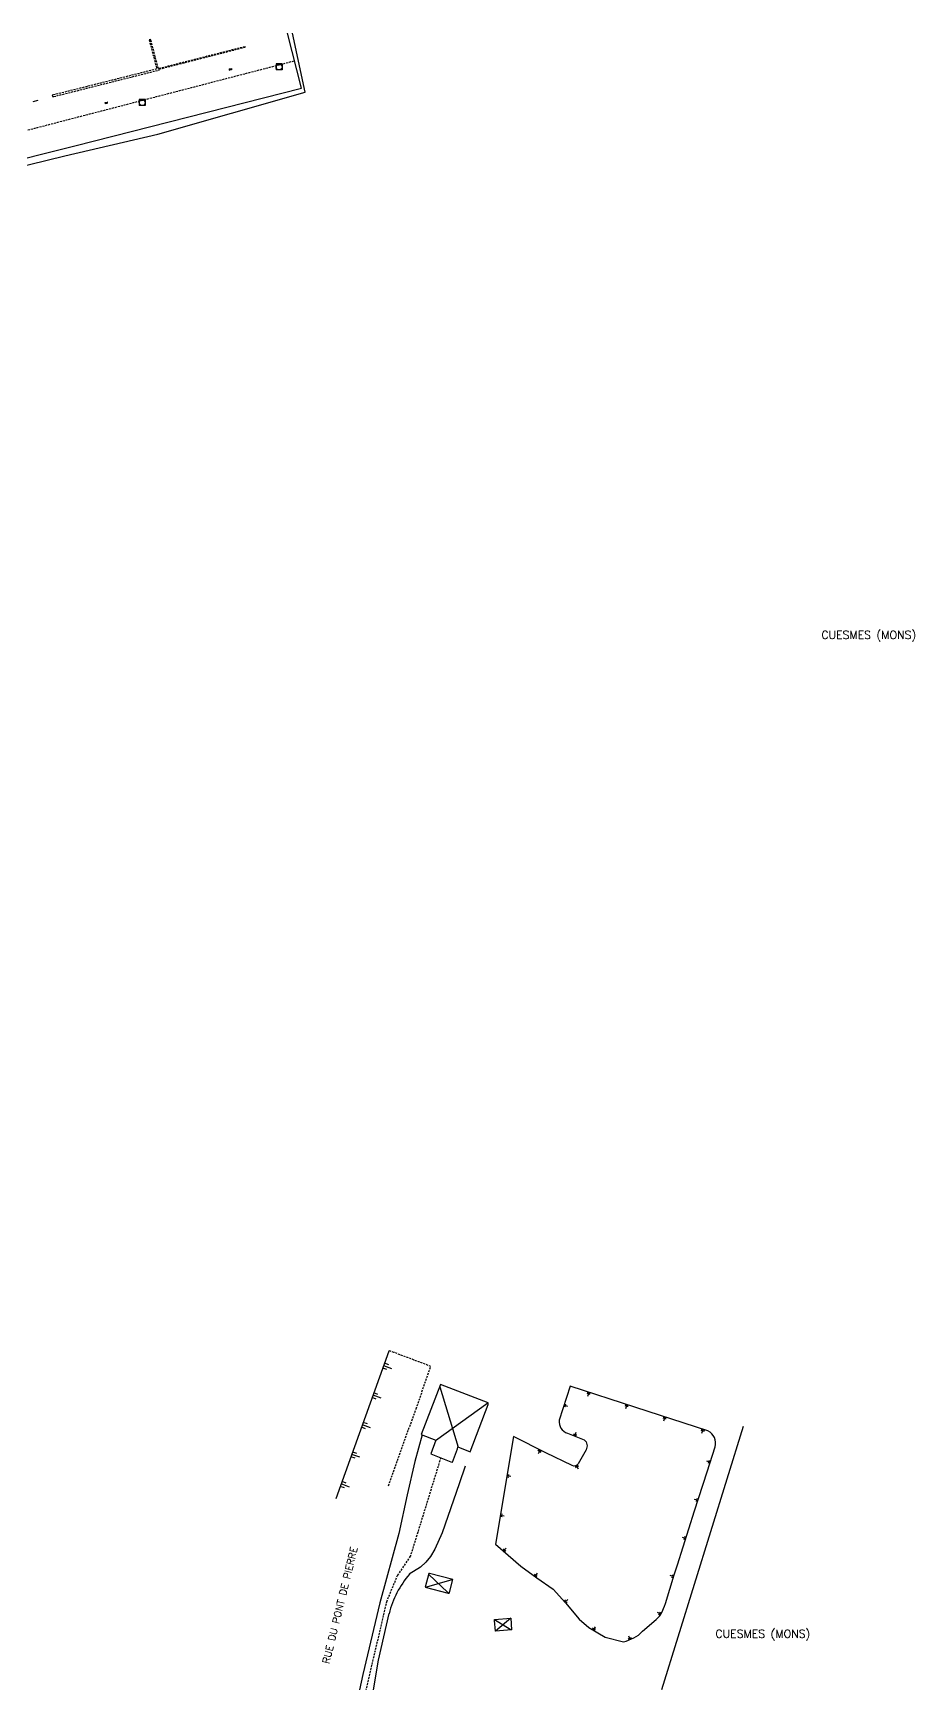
# Model space of a CAD drawing. Header units: millimetres. Extents: x 117000 to 118001, y 126000 to 126987.
# Drawn here: x 117262.5 to 117483, y 126000 to 126414.1 of the extents above; entities that cross this region are included whole.
import ezdxf
from ezdxf.enums import TextEntityAlignment as Align

# ---------------------------------------------------------------- set-up
doc = ezdxf.new("R2010")
doc.units = ezdxf.units.MM
doc.linetypes.add('DASHED', pattern=[0.75, 0.5, -0.25])
doc.layers.get('0').update_dxf_attribs({"linetype": 'CONTINUOUS'})
for name, color, linetype in [('w0001', 6, 'DASHED'), ('w0008', 7, 'CONTINUOUS'), ('w0100', 7, 'CONTINUOUS'), ('w0112', 1, 'DASHED'), ('w0211', 2, 'CONTINUOUS'), ('W0310', 3, 'CONTINUOUS'), ('w0322', 7, 'CONTINUOUS'), ('w0400', 7, 'CONTINUOUS'), ('w0420', 7, 'CONTINUOUS'), ('w0980', 7, 'CONTINUOUS'), ('w0989', 7, 'CONTINUOUS')]:
    doc.layers.add(name, color=color, linetype=linetype)
doc.styles.get("Standard").update_dxf_attribs({"font": 'romans.shx', "width": 0.85})

# ---------------------------------------------------------------- blocks, each defined once
blk = doc.blocks.new('T420')
for p, q in [((0.75, 0.75), (-0.75, 0.75)), ((-0.75, 0.75), (-0.75, -0.75)), ((0.75, 0.75), (0.75, -0.75)), ((0.75, -0.75), (-0.75, -0.75))]:
    blk.add_line(p, q)
blk.add_ellipse((0, 0), major_axis=(-0.53, 0.53), ratio=1, start_param=3.926991, end_param=10.210176)
blk = doc.blocks.new('T400')
for p, q in [((-0.15, 0.3), (0.15, 0.3)), ((-0.15, -0.25), (-0.15, 0.3)), ((-0.15, 0.15), (0.15, 0.15)), ((-0.15, 0), (0.15, 0)), ((0.15, 0.3), (0.15, -0.25)), ((-0.15, -0.15), (0.15, -0.15)), ((-0.15, -0.25), (-0.15, -0.3)), ((-0.15, -0.3), (0.15, -0.3)), ((0.15, -0.3), (0.15, -0.25))]:
    blk.add_line(p, q)
blk = doc.blocks.new('TP15')
at = {"color": 0}
for p, q in [((-0.29, 0.5), (-0.29, 0)), ((0, 1), (0, 0)), ((0.29, 0.5), (0.29, 0))]:
    blk.add_line(p, q, dxfattribs=at)

msp = doc.modelspace()

# ---------------------------------------------------------------- linework, layer by layer
at = {"layer": 'w0001'}
msp.add_line((117251.73, 126387.48), (117327.82, 126407.21), dxfattribs=at)
msp.add_lwpolyline([(117364.41, 126058.02), (117356.8, 126033.38), (117353.57, 126028.64), (117350.89, 126022.2), (117345.68, 126000)], dxfattribs=at)
at = {"layer": 'w0008'}
for points in [[(117000, 126316.56), (117028.41, 126323.82), (117070.59, 126334.57), (117072.93, 126334.21), (117083.53, 126335.18), (117099.48, 126338.64), (117116.31, 126342.87), (117133.61, 126347.68), (117145.16, 126351.34), (117165.74, 126358.58), (117173.55, 126361.76), (117180.91, 126363.99), (117205.32, 126370.6), (117245.41, 126380.99), (117251.37, 126382.55), (117251.85, 126380.68), (117272.93, 126385.97), (117329.57, 126400.33), (117326.08, 126414.1)], [(117359.74, 126063.71), (117357.95, 126057.09), (117356.05, 126048.74), (117353.89, 126039.12), (117349.17, 126021.78), (117344.88, 126003.84), (117344.06, 126000)], [(117370.49, 126055.9), (117369.03, 126051.5), (117364.8, 126039.28), (117362.94, 126035.13), (117361.82, 126033.34), (117360.64, 126031.93), (117359.33, 126030.71), (117356.54, 126028.93)], [(117351.45, 126019.08), (117348.79, 126007.43), (117347.5, 126000)]]:
    msp.add_lwpolyline(points, dxfattribs=at)
msp.add_arc((117375.21, 126013.11), 24.45, 139.624, 165.955, dxfattribs=at)
at = {"layer": 'w0100'}
for points in [[(117363.16, 126062.4), (117361.9, 126059.01), (117366.93, 126057.02), (117367.33, 126056.94), (117368.59, 126060.24), (117368.68, 126060.71), (117371.73, 126059.52), (117376.23, 126071.33), (117376.29, 126071.71), (117364.31, 126076.33), (117359.55, 126063.81), (117363.16, 126062.4)], [(117366.64, 126024.64), (117367.42, 126027.58), (117361.63, 126029.12), (117361.43, 126029.11), (117360.52, 126025.66), (117366.26, 126024.13), (117366.49, 126024.13), (117366.64, 126024.64)], [(117377.85, 126017.31), (117377.87, 126017.57), (117381.91, 126017.89), (117382.14, 126014.99), (117378.06, 126014.66), (117377.85, 126017.31)]]:
    msp.add_lwpolyline(points, close=True, dxfattribs=at)
for points in [[(117364.21, 126075.76), (117368.79, 126060.64)], [(117376.14, 126071.65), (117363.1, 126062.28)], [(117367.16, 126027.48), (117360.84, 126025.7)], [(117361.38, 126028.93), (117366.18, 126024.34), (117366.18, 126024.14)], [(117377.87, 126017.57), (117381.74, 126015.18), (117382.14, 126014.99)], [(117381.91, 126017.89), (117378.06, 126014.66)]]:
    msp.add_lwpolyline(points, dxfattribs=at)
at = {"layer": 'w0112'}
for p, q in [((117293.77, 126405.34), (117291.87, 126412.54)), ((117293.92, 126405.33), (117315.47, 126410.82)), ((117293.4, 126405.17), (117267.57, 126398.68))]:
    msp.add_line(p, q, dxfattribs=at)
for points in [[(117291.87, 126412.54), (117291.49, 126412.44), (117293.4, 126405.17)], [(117293.99, 126405.13), (117315.48, 126410.62), (117315.47, 126410.82)], [(117267.28, 126398.26), (117267.64, 126398.28), (117294.06, 126404.93), (117293.9, 126405.38), (117293.77, 126405.34)], [(117267.57, 126398.68), (117267.26, 126398.66), (117267.28, 126398.26)], [(117351.71, 126084.71), (117351.44, 126084.63)], [(117352.71, 126084.35), (117351.71, 126084.71)], [(117361.94, 126080.85), (117352.71, 126084.35)], [(117358.23, 126070.26), (117361.94, 126080.85)], [(117351.3, 126051.01), (117358.23, 126070.26)]]:
    msp.add_lwpolyline(points, dxfattribs=at)
at = {"layer": 'w0211'}
for points in [[(117187.37, 126363.09), (117270.4, 126383.47), (117293.63, 126388.85), (117330.46, 126399.38), (117327.35, 126414.13)], [(117351.44, 126084.63), (117338.18, 126047.78)]]:
    msp.add_lwpolyline(points, dxfattribs=at)
msp.add_lwpolyline([(117382.63, 126063.33), (117378.07, 126036.44), (117384.46, 126030.96), (117388.45, 126027.97), (117392.54, 126025.21), (117395.58, 126021.78), (117399.01, 126017.67), (117401.4, 126015.58), (117405.49, 126013.18), (117410.07, 126012), (117410.79, 126012.17), (117412.67, 126013.02), (117413.82, 126013.71), (117414.89, 126014.65), (117415.96, 126015.6), (117417.23, 126016.65), (117418.26, 126017.56), (117419.18, 126018.47), (117419.66, 126019.33), (117420.38, 126020.89), (117420.62, 126021.59), (117421.71, 126025.18), (117422.8, 126028.77), (117422.8, 126028.77), (117423.61, 126031.27), (117427.9, 126044.77), (117431.01, 126054.49), (117433, 126060.77, 0.359696), (117431.24, 126064.74), (117413.2, 126070.61), (117396.77, 126075.91), (117394.03, 126067.42, 0.359376), (117396.08, 126064.14), (117400.3, 126062.48, -0.370482), (117400.74, 126060.03), (117398.77, 126056.46, -0.391327), (117397.26, 126056.06), (117390.71, 126059.21), (117382.63, 126063.33)], format="xyb", close=True, dxfattribs=at)
at = {"layer": 'W0310'}
msp.add_lwpolyline([(117440.07, 126065.84), (117419.63, 126000)], dxfattribs=at)
at = {"layer": 'w0322'}
msp.add_line((117262.5, 126397.06), (117263.72, 126397.33), dxfattribs=at)

# ---------------------------------------------------------------- block references
at = {"layer": 'w0211'}
for p, xscale, yscale, zscale, rotation in [((117350.14, 126081.03), 2.192586627518138, 2.192586627518138, 2.192586627518138, 250.2219460022639), ((117347.48, 126073.64), 2.152769722038061, 2.152769722038061, 2.152769722038061, 250.2219460027566), ((117344.82, 126066.24), 2.174438338013654, 2.174438338013654, 2.174438338013654, 250.2219460026988), ((117342.17, 126058.86), 2.160509424127695, 2.160509424127694, 2.160509424127694, 250.2219460020872), ((117339.51, 126051.46), 2.221835099243629, 2.221835099243629, 2.221835099243629, 250.2219460023666)]:
    msp.add_blockref('TP15', p, dxfattribs=dict(at, xscale=xscale, yscale=yscale, zscale=zscale, rotation=rotation))
for p, rotation in [((117401.51, 126074.38), 162.1248974971612), ((117395.23, 126071.14), 252.1093442598376), ((117411.03, 126071.31), 162.1248974971612), ((117397.85, 126063.44), 338.5758482476609), ((117420.54, 126068.22), 161.9757093664004), ((117430.05, 126065.13), 161.9757093664004), ((117389.29, 126059.94), 153.0549556518924), ((117398.35, 126056.07), 208.4675858070551), ((117431.78, 126056.92), 72.36164864058634), ((117380.96, 126053.47), 260.3910281742507), ((117428.74, 126047.4), 72.28125926827677), ((117379.29, 126043.61), 260.3910281742507), ((117380.14, 126034.66), 319.3888045908524), ((117425.71, 126037.87), 72.3702142457471), ((117387.91, 126028.37), 323.1589404014057), ((117422.67, 126028.34), 73.14783381312587), ((117395.46, 126021.92), 311.5837220811935), ((117419.42, 126018.9), 60.82264276431074), ((117402.51, 126014.93), 329.5803443439539), ((117411.77, 126012.61), 24.2281758328372)]:
    msp.add_blockref('TP15', p, dxfattribs=dict(at, rotation=rotation))
at = {"layer": 'w0400'}
for p, rotation in [((117311.78, 126405.08), 279.6019608483878), ((117280.78, 126396.69), 105.0747812942618)]:
    msp.add_blockref('T400', p, dxfattribs=dict(at, rotation=rotation))
at = {"layer": 'w0420'}
for p in [(117323.97, 126405.68), (117289.74, 126396.76)]:
    msp.add_blockref('T420', p, dxfattribs=at)

# ---------------------------------------------------------------- texts
at = {"layer": 'w0980'}
for p in [(117471.45, 126263.57), (117444.97, 126013.87)]:
    msp.add_text('CUESMES (MONS)', height=2, dxfattribs=at).set_placement(p, align=Align.MIDDLE)
at = {"layer": 'w0989'}
msp.add_text('RUE DU PONT DE PIERRE', height=1.75, rotation=76.2585, dxfattribs=at).set_placement((117339.2, 126021.15), align=Align.MIDDLE)

doc.saveas('drawing.dxf')
